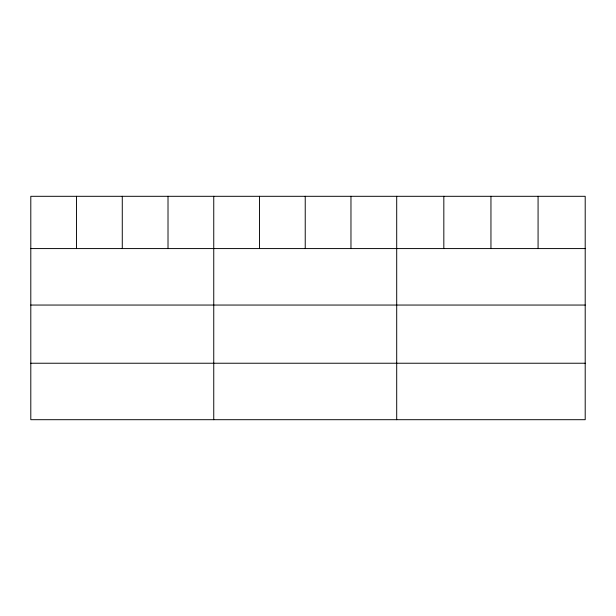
<?xml version="1.0" encoding="UTF-8"?>
<svg xmlns="http://www.w3.org/2000/svg" width="616" height="616" viewBox="0 0 616 616"><rect width="100%" height="100%" fill="white"/><g stroke="black" fill="none" stroke-linecap="round" stroke-linejoin="round"><path stroke-width="0.92" d="M585.2 248.579L585.2 419.696L30.8 419.696L30.8 196.304L585.2 196.304L585.2 248.579L30.8 248.579M30.8 305.051L585.2 305.051M30.8 363.232L585.2 363.232M538.076 196.304L538.076 248.579M490.952 196.304L490.952 248.579M443.828 196.304L443.828 248.579M396.704 196.304L396.704 419.696M350.966 196.304L350.966 248.579M305.228 196.304L305.228 248.579M259.49 196.304L259.49 248.579M213.752 196.304L213.752 419.696M168.014 196.304L168.014 248.579M122.276 196.304L122.276 248.579M76.538 196.304L76.538 248.579"/></g></svg>
